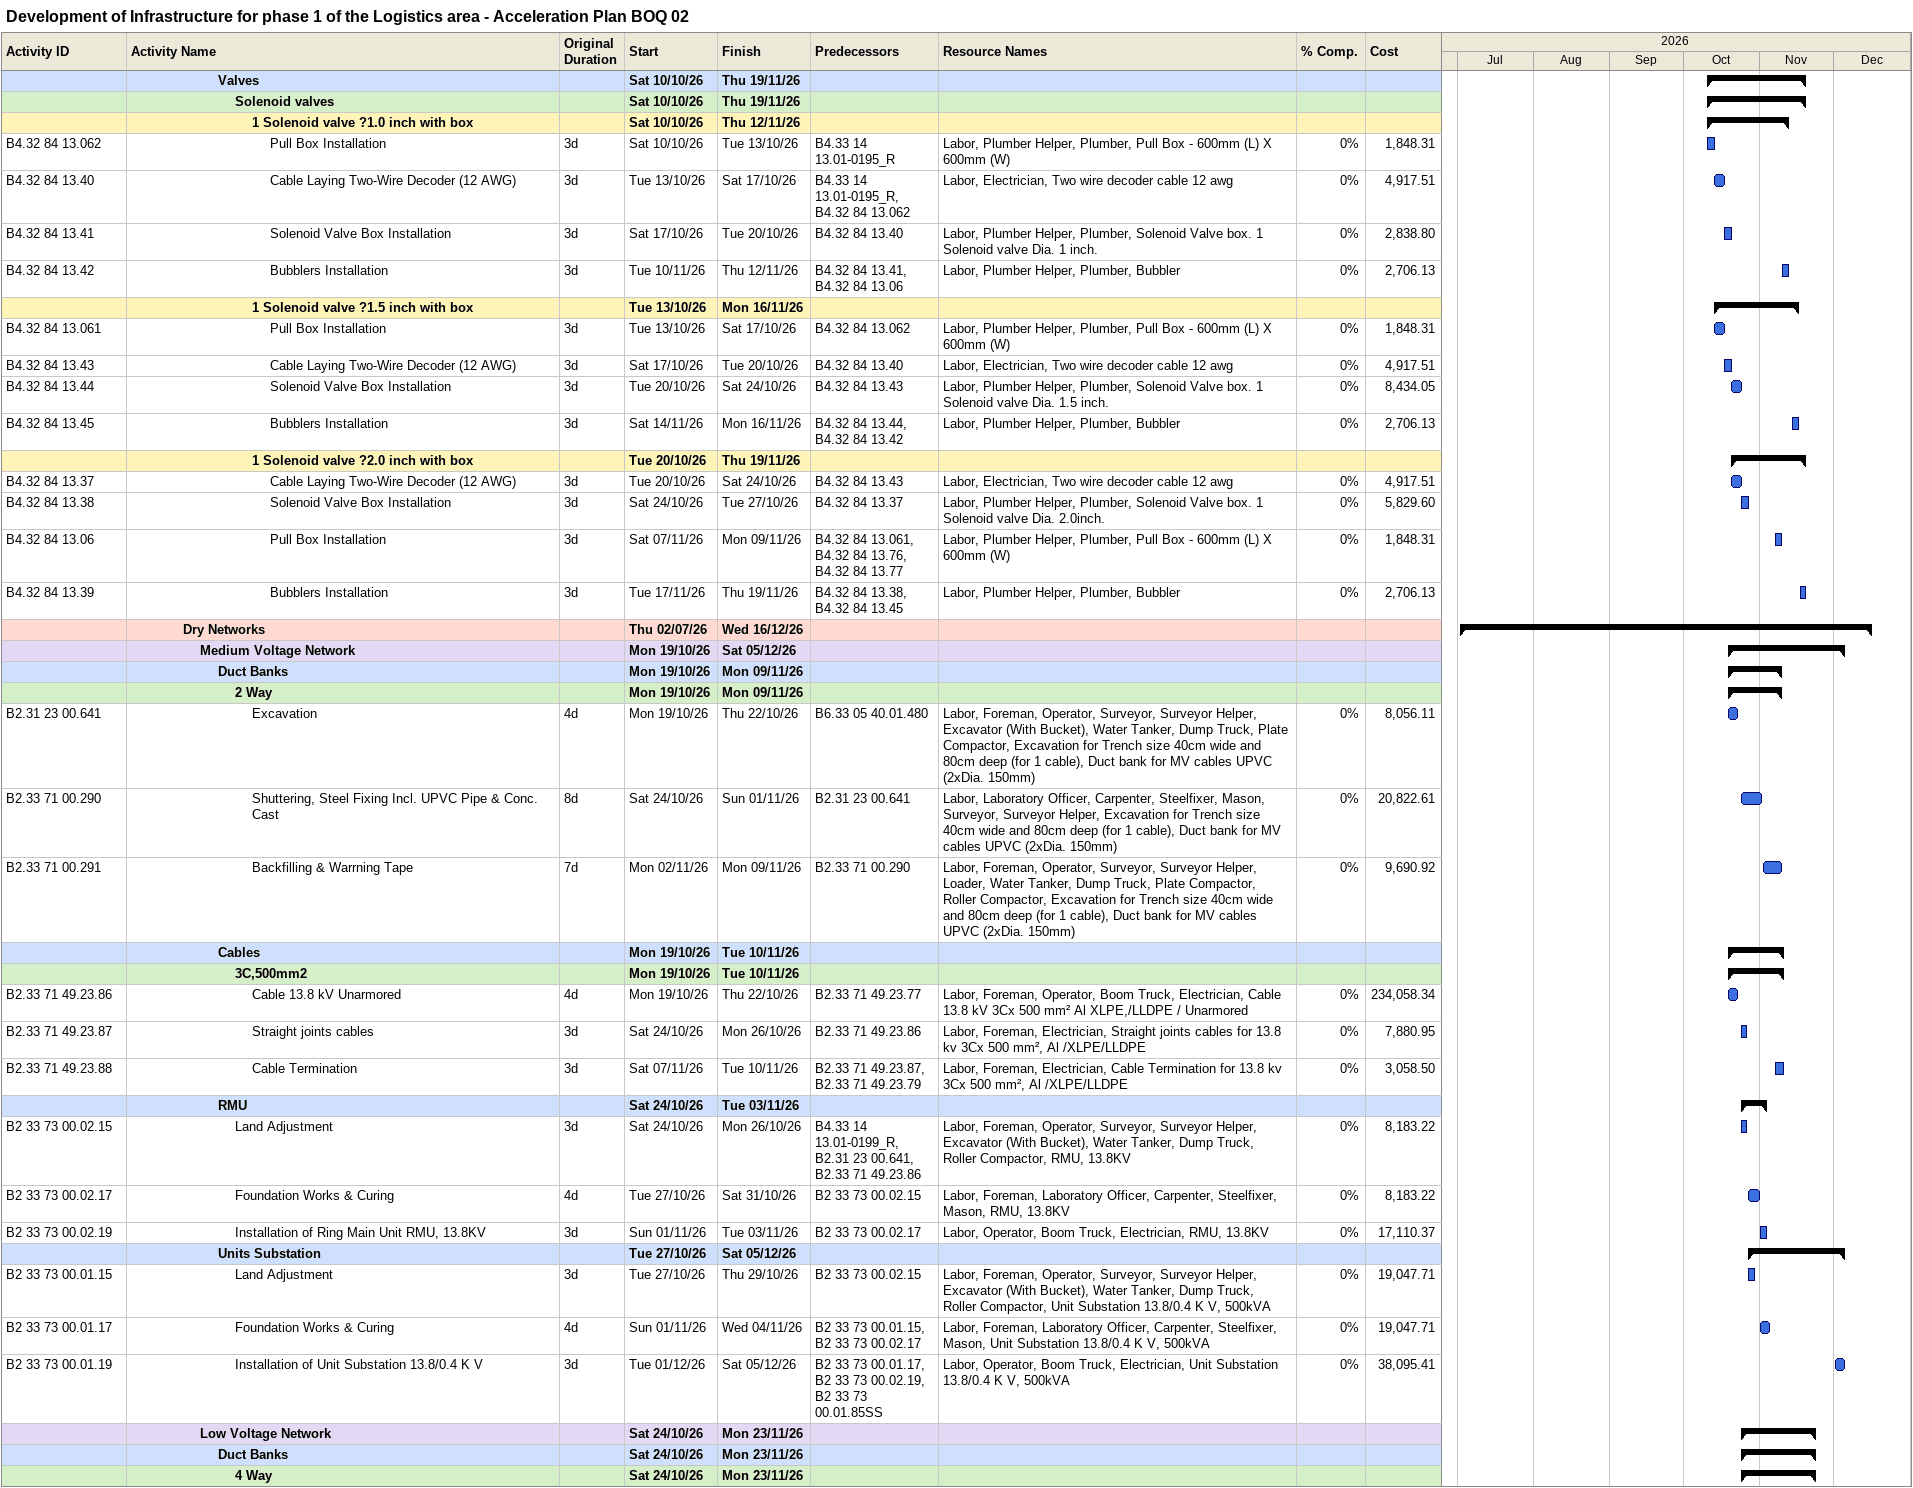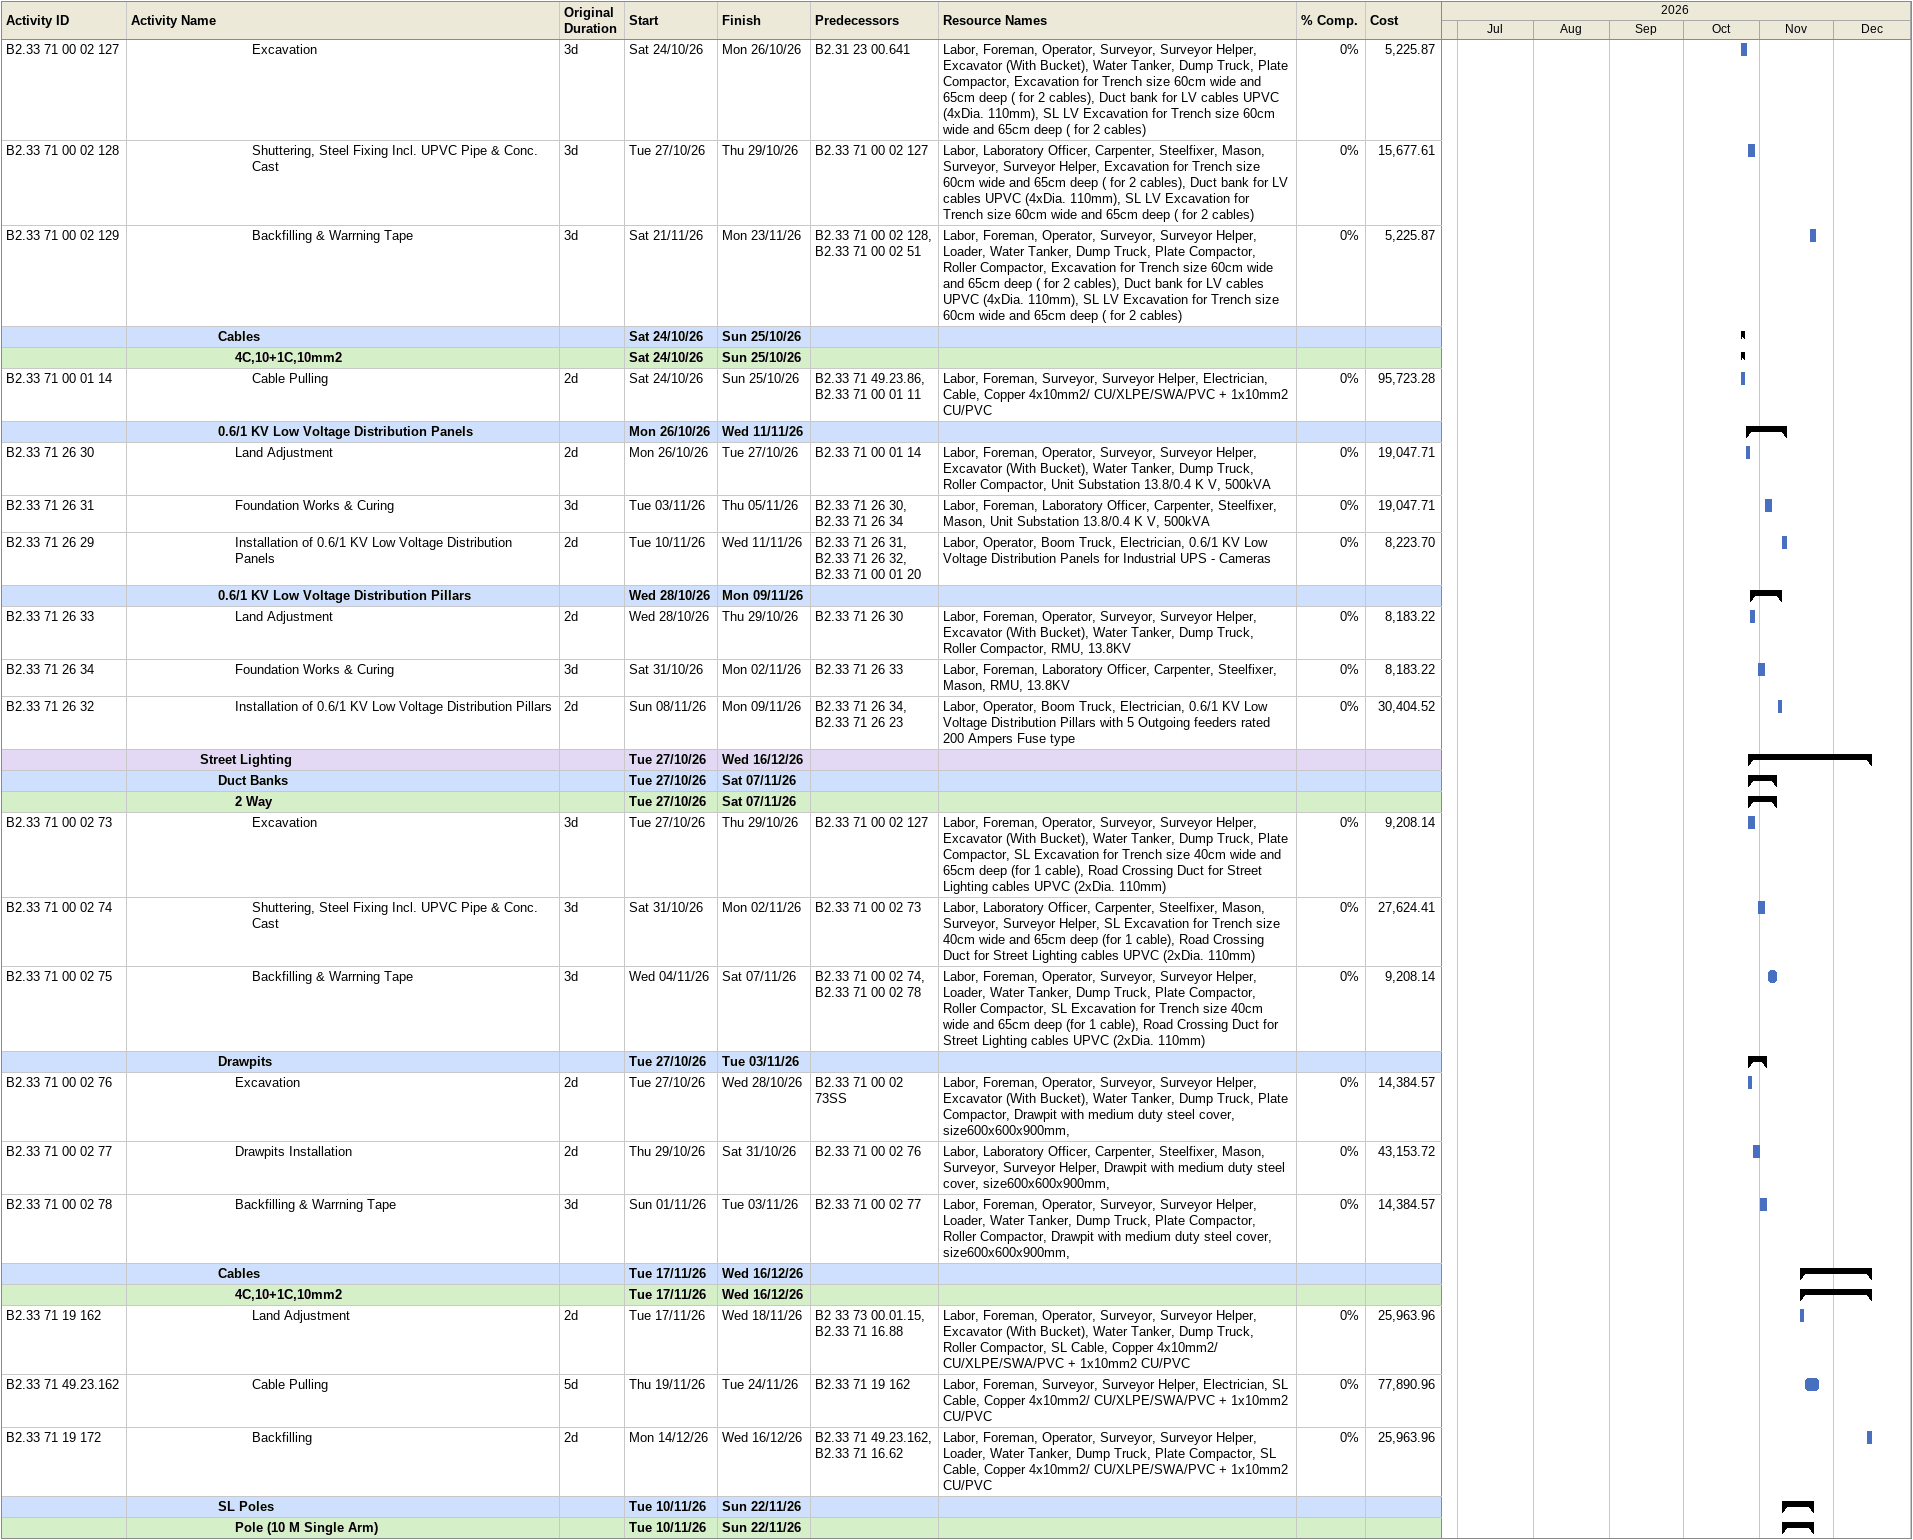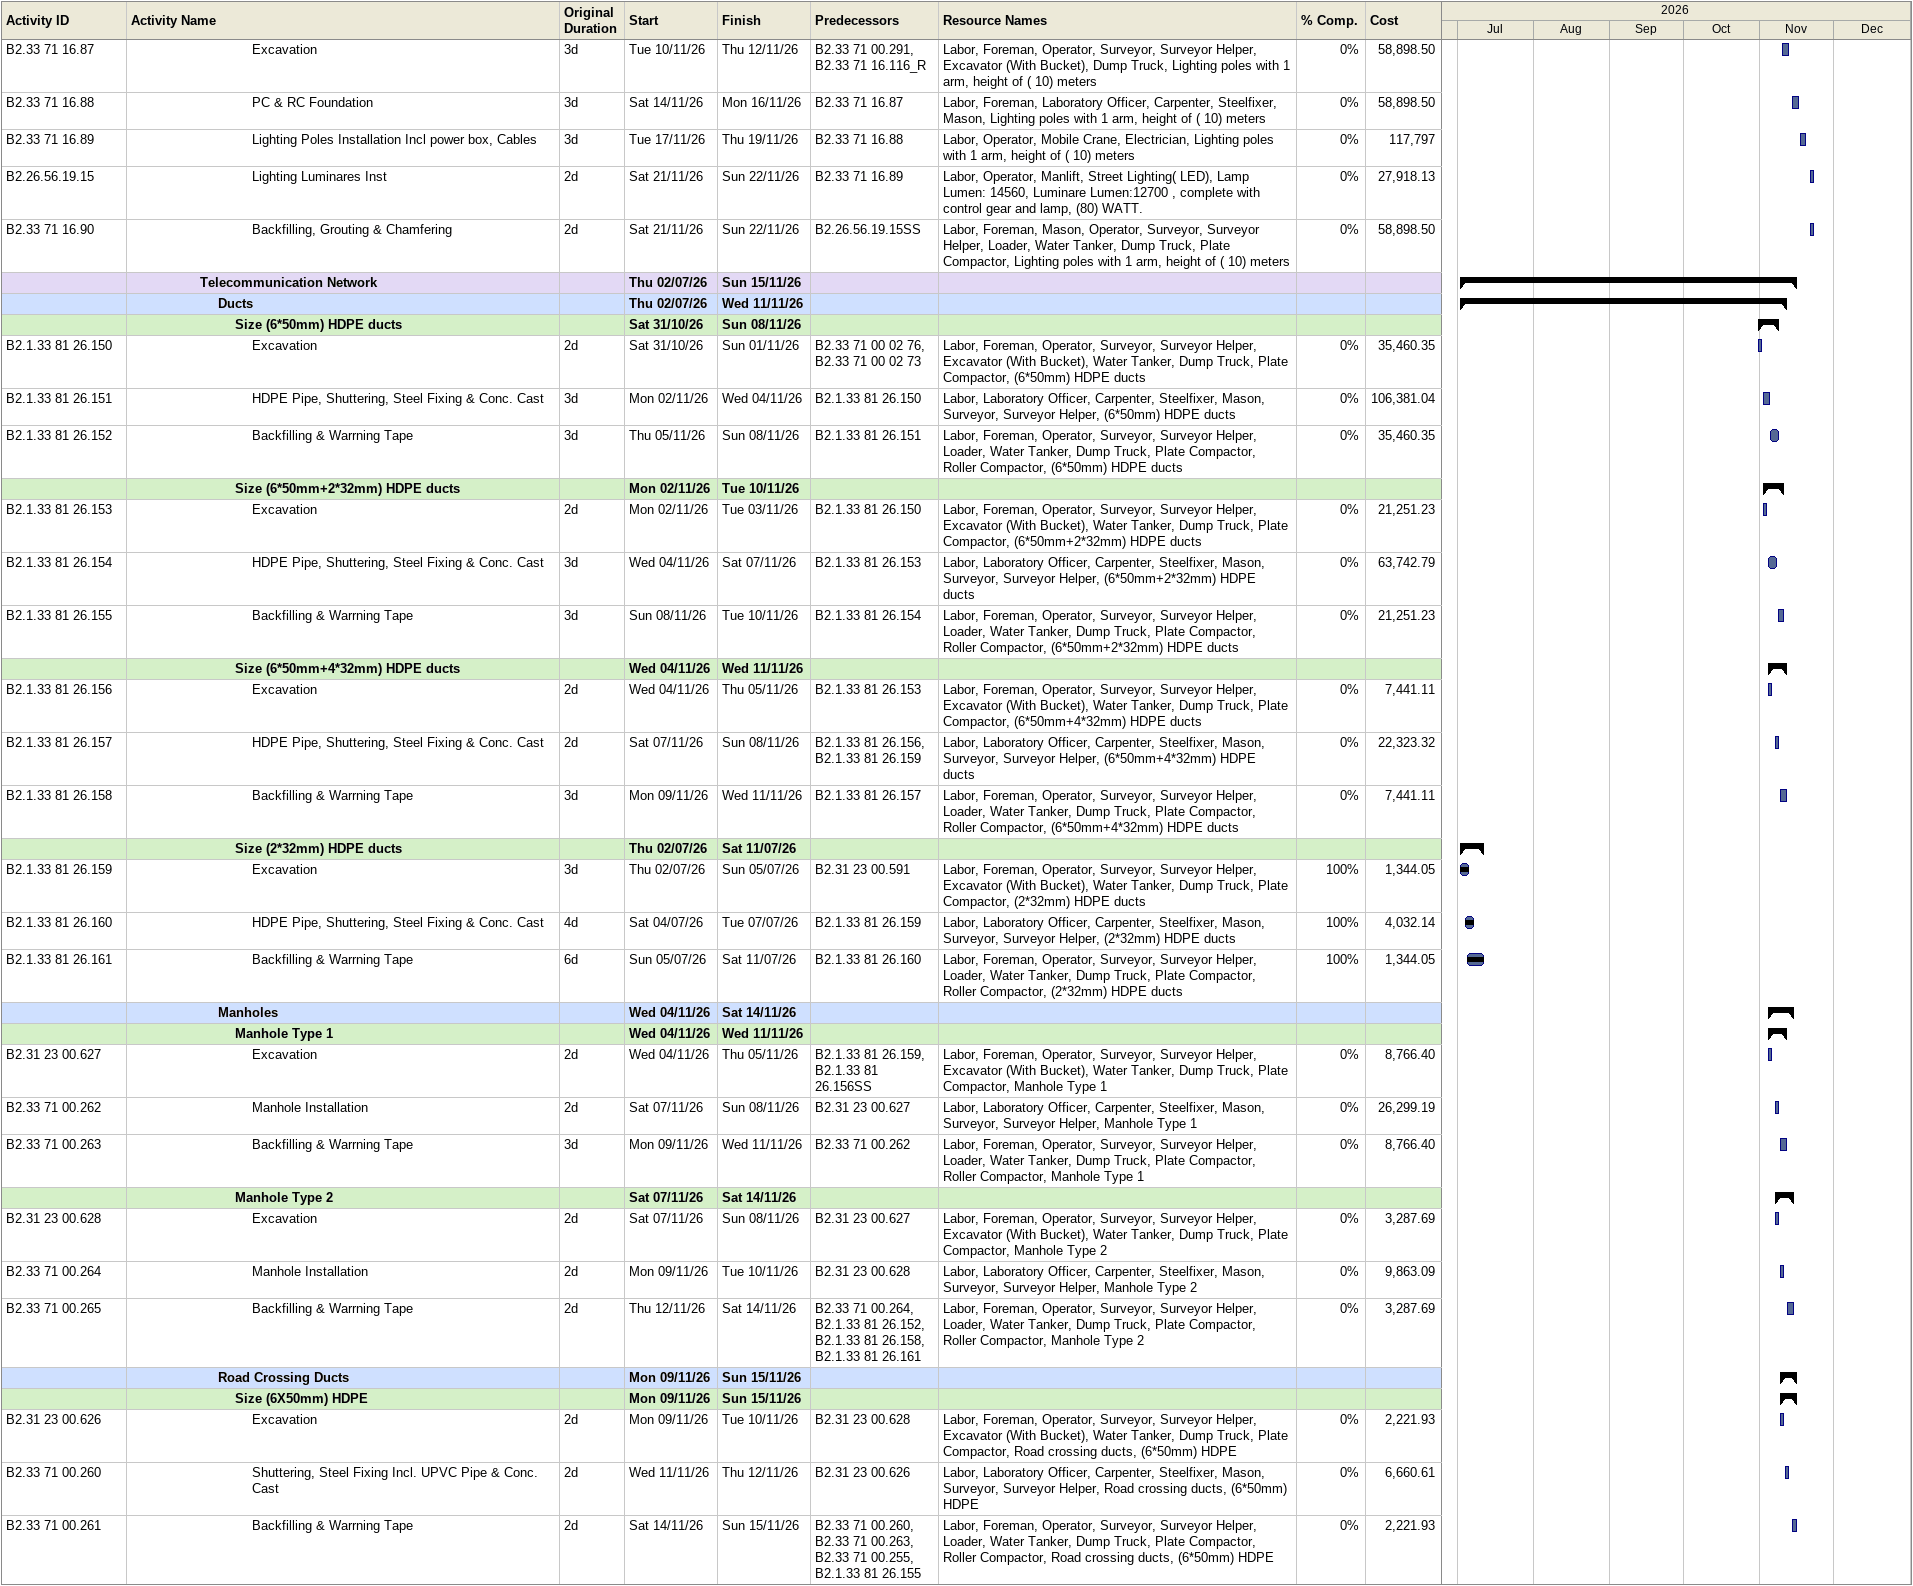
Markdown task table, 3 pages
Development of Infrastructure for phase 1 of the Logistics area - Acceleration Plan BOQ 02

| ID | Level | Task | Original duration | Start | Finish | Predecessors | Resources | % complete | Cost |
|---|---|---|---|---|---|---|---|---|---|
|  | 6 | **Valves** |  | 2026-10-10 | 2026-11-19 |  |  |  |  |
|  | 7 | **Solenoid valves** |  | 2026-10-10 | 2026-11-19 |  |  |  |  |
|  | 8 | **1 Solenoid valve ?1.0 inch with box** |  | 2026-10-10 | 2026-11-12 |  |  |  |  |
| B4.32 84 13.062 | 9 | Pull Box Installation | 3d | 2026-10-10 | 2026-10-13 | B4.33 14 13.01-0195_R | Labor, Plumber Helper, Plumber, Pull Box - 600mm (L) X 600mm (W) | 0 | 1848.31 |
| B4.32 84 13.40 | 9 | Cable Laying Two-Wire Decoder (12 AWG) | 3d | 2026-10-13 | 2026-10-17 | B4.33 14 13.01-0195_R, B4.32 84 13.062 | Labor, Electrician, Two wire decoder cable 12 awg | 0 | 4917.51 |
| B4.32 84 13.41 | 9 | Solenoid Valve Box Installation | 3d | 2026-10-17 | 2026-10-20 | B4.32 84 13.40 | Labor, Plumber Helper, Plumber, Solenoid Valve box. 1 Solenoid valve Dia. 1 inch. | 0 | 2838.80 |
| B4.32 84 13.42 | 9 | Bubblers Installation | 3d | 2026-11-10 | 2026-11-12 | B4.32 84 13.41, B4.32 84 13.06 | Labor, Plumber Helper, Plumber, Bubbler | 0 | 2706.13 |
|  | 8 | **1 Solenoid valve ?1.5 inch with box** |  | 2026-10-13 | 2026-11-16 |  |  |  |  |
| B4.32 84 13.061 | 9 | Pull Box Installation | 3d | 2026-10-13 | 2026-10-17 | B4.32 84 13.062 | Labor, Plumber Helper, Plumber, Pull Box - 600mm (L) X 600mm (W) | 0 | 1848.31 |
| B4.32 84 13.43 | 9 | Cable Laying Two-Wire Decoder (12 AWG) | 3d | 2026-10-17 | 2026-10-20 | B4.32 84 13.40 | Labor, Electrician, Two wire decoder cable 12 awg | 0 | 4917.51 |
| B4.32 84 13.44 | 9 | Solenoid Valve Box Installation | 3d | 2026-10-20 | 2026-10-24 | B4.32 84 13.43 | Labor, Plumber Helper, Plumber, Solenoid Valve box. 1 Solenoid valve Dia. 1.5 inch. | 0 | 8434.05 |
| B4.32 84 13.45 | 9 | Bubblers Installation | 3d | 2026-11-14 | 2026-11-16 | B4.32 84 13.44, B4.32 84 13.42 | Labor, Plumber Helper, Plumber, Bubbler | 0 | 2706.13 |
|  | 8 | **1 Solenoid valve ?2.0 inch with box** |  | 2026-10-20 | 2026-11-19 |  |  |  |  |
| B4.32 84 13.37 | 9 | Cable Laying Two-Wire Decoder (12 AWG) | 3d | 2026-10-20 | 2026-10-24 | B4.32 84 13.43 | Labor, Electrician, Two wire decoder cable 12 awg | 0 | 4917.51 |
| B4.32 84 13.38 | 9 | Solenoid Valve Box Installation | 3d | 2026-10-24 | 2026-10-27 | B4.32 84 13.37 | Labor, Plumber Helper, Plumber, Solenoid Valve box. 1 Solenoid valve Dia. 2.0inch. | 0 | 5829.60 |
| B4.32 84 13.06 | 9 | Pull Box Installation | 3d | 2026-11-07 | 2026-11-09 | B4.32 84 13.061, B4.32 84 13.76, B4.32 84 13.77 | Labor, Plumber Helper, Plumber, Pull Box - 600mm (L) X 600mm (W) | 0 | 1848.31 |
| B4.32 84 13.39 | 9 | Bubblers Installation | 3d | 2026-11-17 | 2026-11-19 | B4.32 84 13.38, B4.32 84 13.45 | Labor, Plumber Helper, Plumber, Bubbler | 0 | 2706.13 |
|  | 4 | **Dry Networks** |  | 2026-07-02 | 2026-12-16 |  |  |  |  |
|  | 5 | **Medium Voltage Network** |  | 2026-10-19 | 2026-12-05 |  |  |  |  |
|  | 6 | **Duct Banks** |  | 2026-10-19 | 2026-11-09 |  |  |  |  |
|  | 7 | **2 Way** |  | 2026-10-19 | 2026-11-09 |  |  |  |  |
| B2.31 23 00.641 | 8 | Excavation | 4d | 2026-10-19 | 2026-10-22 | B6.33 05 40.01.480 | Labor, Foreman, Operator, Surveyor, Surveyor Helper, Excavator (With Bucket), Water Tanker, Dump Truck, Plate Compactor, Excavation for Trench size 40cm wide and 80cm deep (for 1 cable), Duct bank for MV cables UPVC (2xDia. 150mm) | 0 | 8056.11 |
| B2.33 71 00.290 | 8 | Shuttering, Steel Fixing Incl. UPVC Pipe & Conc. Cast | 8d | 2026-10-24 | 2026-11-01 | B2.31 23 00.641 | Labor, Laboratory Officer, Carpenter, Steelfixer, Mason, Surveyor, Surveyor Helper, Excavation for Trench size 40cm wide and 80cm deep (for 1 cable), Duct bank for MV cables UPVC (2xDia. 150mm) | 0 | 20822.61 |
| B2.33 71 00.291 | 8 | Backfilling & Warrning Tape | 7d | 2026-11-02 | 2026-11-09 | B2.33 71 00.290 | Labor, Foreman, Operator, Surveyor, Surveyor Helper, Loader, Water Tanker, Dump Truck, Plate Compactor, Roller Compactor, Excavation for Trench size 40cm wide and 80cm deep (for 1 cable), Duct bank for MV cables UPVC (2xDia. 150mm) | 0 | 9690.92 |
|  | 6 | **Cables** |  | 2026-10-19 | 2026-11-10 |  |  |  |  |
|  | 7 | **3C,500mm2** |  | 2026-10-19 | 2026-11-10 |  |  |  |  |
| B2.33 71 49.23.86 | 8 | Cable 13.8 kV Unarmored | 4d | 2026-10-19 | 2026-10-22 | B2.33 71 49.23.77 | Labor, Foreman, Operator, Boom Truck, Electrician, Cable 13.8 kV 3Cx 500 mm² Al XLPE,/LLDPE / Unarmored | 0 | 234058.34 |
| B2.33 71 49.23.87 | 8 | Straight joints cables | 3d | 2026-10-24 | 2026-10-26 | B2.33 71 49.23.86 | Labor, Foreman, Electrician, Straight joints cables for 13.8 kv 3Cx 500 mm², Al /XLPE/LLDPE | 0 | 7880.95 |
| B2.33 71 49.23.88 | 8 | Cable Termination | 3d | 2026-11-07 | 2026-11-10 | B2.33 71 49.23.87, B2.33 71 49.23.79 | Labor, Foreman, Electrician, Cable Termination for 13.8 kv 3Cx 500 mm², Al /XLPE/LLDPE | 0 | 3058.50 |
|  | 6 | **RMU** |  | 2026-10-24 | 2026-11-03 |  |  |  |  |
| B2 33 73 00.02.15 | 7 | Land Adjustment | 3d | 2026-10-24 | 2026-10-26 | B4.33 14 13.01-0199_R, B2.31 23 00.641, B2.33 71 49.23.86 | Labor, Foreman, Operator, Surveyor, Surveyor Helper, Excavator (With Bucket), Water Tanker, Dump Truck, Roller Compactor, RMU, 13.8KV | 0 | 8183.22 |
| B2 33 73 00.02.17 | 7 | Foundation Works & Curing | 4d | 2026-10-27 | 2026-10-31 | B2 33 73 00.02.15 | Labor, Foreman, Laboratory Officer, Carpenter, Steelfixer, Mason, RMU, 13.8KV | 0 | 8183.22 |
| B2 33 73 00.02.19 | 7 | Installation of Ring Main Unit RMU, 13.8KV | 3d | 2026-11-01 | 2026-11-03 | B2 33 73 00.02.17 | Labor, Operator, Boom Truck, Electrician, RMU, 13.8KV | 0 | 17110.37 |
|  | 6 | **Units Substation** |  | 2026-10-27 | 2026-12-05 |  |  |  |  |
| B2 33 73 00.01.15 | 7 | Land Adjustment | 3d | 2026-10-27 | 2026-10-29 | B2 33 73 00.02.15 | Labor, Foreman, Operator, Surveyor, Surveyor Helper, Excavator (With Bucket), Water Tanker, Dump Truck, Roller Compactor, Unit Substation 13.8/0.4 K V, 500kVA | 0 | 19047.71 |
| B2 33 73 00.01.17 | 7 | Foundation Works & Curing | 4d | 2026-11-01 | 2026-11-04 | B2 33 73 00.01.15, B2 33 73 00.02.17 | Labor, Foreman, Laboratory Officer, Carpenter, Steelfixer, Mason, Unit Substation 13.8/0.4 K V, 500kVA | 0 | 19047.71 |
| B2 33 73 00.01.19 | 7 | Installation of Unit Substation 13.8/0.4 K V | 3d | 2026-12-01 | 2026-12-05 | B2 33 73 00.01.17, B2 33 73 00.02.19, B2 33 73 00.01.85SS | Labor, Operator, Boom Truck, Electrician, Unit Substation 13.8/0.4 K V, 500kVA | 0 | 38095.41 |
|  | 5 | **Low Voltage Network** |  | 2026-10-24 | 2026-11-23 |  |  |  |  |
|  | 6 | **Duct Banks** |  | 2026-10-24 | 2026-11-23 |  |  |  |  |
|  | 7 | **4 Way** |  | 2026-10-24 | 2026-11-23 |  |  |  |  |
| B2.33 71 00 02 127 | 8 | Excavation | 3d | 2026-10-24 | 2026-10-26 | B2.31 23 00.641 | Labor, Foreman, Operator, Surveyor, Surveyor Helper, Excavator (With Bucket), Water Tanker, Dump Truck, Plate Compactor, Excavation for Trench size 60cm wide and 65cm deep ( for 2 cables), Duct bank for LV cables UPVC (4xDia. 110mm), SL LV Excavation for Trench size 60cm wide and 65cm deep ( for 2 cables) | 0 | 5225.87 |
| B2.33 71 00 02 128 | 8 | Shuttering, Steel Fixing Incl. UPVC Pipe & Conc. Cast | 3d | 2026-10-27 | 2026-10-29 | B2.33 71 00 02 127 | Labor, Laboratory Officer, Carpenter, Steelfixer, Mason, Surveyor, Surveyor Helper, Excavation for Trench size 60cm wide and 65cm deep ( for 2 cables), Duct bank for LV cables UPVC (4xDia. 110mm), SL LV Excavation for Trench size 60cm wide and 65cm deep ( for 2 cables) | 0 | 15677.61 |
| B2.33 71 00 02 129 | 8 | Backfilling & Warrning Tape | 3d | 2026-11-21 | 2026-11-23 | B2.33 71 00 02 128, B2.33 71 00 02 51 | Labor, Foreman, Operator, Surveyor, Surveyor Helper, Loader, Water Tanker, Dump Truck, Plate Compactor, Roller Compactor, Excavation for Trench size 60cm wide and 65cm deep ( for 2 cables), Duct bank for LV cables UPVC (4xDia. 110mm), SL LV Excavation for Trench size 60cm wide and 65cm deep ( for 2 cables) | 0 | 5225.87 |
|  | 6 | **Cables** |  | 2026-10-24 | 2026-10-25 |  |  |  |  |
|  | 7 | **4C,10+1C,10mm2** |  | 2026-10-24 | 2026-10-25 |  |  |  |  |
| B2.33 71 00 01 14 | 8 | Cable Pulling | 2d | 2026-10-24 | 2026-10-25 | B2.33 71 49.23.86, B2.33 71 00 01 11 | Labor, Foreman, Surveyor, Surveyor Helper, Electrician, Cable, Copper 4x10mm2/ CU/XLPE/SWA/PVC + 1x10mm2 CU/PVC | 0 | 95723.28 |
|  | 6 | **0.6/1 KV Low Voltage Distribution Panels** |  | 2026-10-26 | 2026-11-11 |  |  |  |  |
| B2.33 71 26 30 | 7 | Land Adjustment | 2d | 2026-10-26 | 2026-10-27 | B2.33 71 00 01 14 | Labor, Foreman, Operator, Surveyor, Surveyor Helper, Excavator (With Bucket), Water Tanker, Dump Truck, Roller Compactor, Unit Substation 13.8/0.4 K V, 500kVA | 0 | 19047.71 |
| B2.33 71 26 31 | 7 | Foundation Works & Curing | 3d | 2026-11-03 | 2026-11-05 | B2.33 71 26 30, B2.33 71 26 34 | Labor, Foreman, Laboratory Officer, Carpenter, Steelfixer, Mason, Unit Substation 13.8/0.4 K V, 500kVA | 0 | 19047.71 |
| B2.33 71 26 29 | 7 | Installation of 0.6/1 KV Low Voltage Distribution Panels | 2d | 2026-11-10 | 2026-11-11 | B2.33 71 26 31, B2.33 71 26 32, B2.33 71 00 01 20 | Labor, Operator, Boom Truck, Electrician, 0.6/1 KV Low Voltage Distribution Panels for Industrial UPS - Cameras | 0 | 8223.70 |
|  | 6 | **0.6/1 KV Low Voltage Distribution Pillars** |  | 2026-10-28 | 2026-11-09 |  |  |  |  |
| B2.33 71 26 33 | 7 | Land Adjustment | 2d | 2026-10-28 | 2026-10-29 | B2.33 71 26 30 | Labor, Foreman, Operator, Surveyor, Surveyor Helper, Excavator (With Bucket), Water Tanker, Dump Truck, Roller Compactor, RMU, 13.8KV | 0 | 8183.22 |
| B2.33 71 26 34 | 7 | Foundation Works & Curing | 3d | 2026-10-31 | 2026-11-02 | B2.33 71 26 33 | Labor, Foreman, Laboratory Officer, Carpenter, Steelfixer, Mason, RMU, 13.8KV | 0 | 8183.22 |
| B2.33 71 26 32 | 7 | Installation of 0.6/1 KV Low Voltage Distribution Pillars | 2d | 2026-11-08 | 2026-11-09 | B2.33 71 26 34, B2.33 71 26 23 | Labor, Operator, Boom Truck, Electrician, 0.6/1 KV Low Voltage Distribution Pillars with 5 Outgoing feeders rated 200 Ampers Fuse type | 0 | 30404.52 |
|  | 5 | **Street Lighting** |  | 2026-10-27 | 2026-12-16 |  |  |  |  |
|  | 6 | **Duct Banks** |  | 2026-10-27 | 2026-11-07 |  |  |  |  |
|  | 7 | **2 Way** |  | 2026-10-27 | 2026-11-07 |  |  |  |  |
| B2.33 71 00 02 73 | 8 | Excavation | 3d | 2026-10-27 | 2026-10-29 | B2.33 71 00 02 127 | Labor, Foreman, Operator, Surveyor, Surveyor Helper, Excavator (With Bucket), Water Tanker, Dump Truck, Plate Compactor, SL Excavation for Trench size 40cm wide and 65cm deep (for 1 cable), Road Crossing Duct for Street Lighting cables UPVC (2xDia. 110mm) | 0 | 9208.14 |
| B2.33 71 00 02 74 | 8 | Shuttering, Steel Fixing Incl. UPVC Pipe & Conc. Cast | 3d | 2026-10-31 | 2026-11-02 | B2.33 71 00 02 73 | Labor, Laboratory Officer, Carpenter, Steelfixer, Mason, Surveyor, Surveyor Helper, SL Excavation for Trench size 40cm wide and 65cm deep (for 1 cable), Road Crossing Duct for Street Lighting cables UPVC (2xDia. 110mm) | 0 | 27624.41 |
| B2.33 71 00 02 75 | 8 | Backfilling & Warrning Tape | 3d | 2026-11-04 | 2026-11-07 | B2.33 71 00 02 74, B2.33 71 00 02 78 | Labor, Foreman, Operator, Surveyor, Surveyor Helper, Loader, Water Tanker, Dump Truck, Plate Compactor, Roller Compactor, SL Excavation for Trench size 40cm wide and 65cm deep (for 1 cable), Road Crossing Duct for Street Lighting cables UPVC (2xDia. 110mm) | 0 | 9208.14 |
|  | 6 | **Drawpits** |  | 2026-10-27 | 2026-11-03 |  |  |  |  |
| B2.33 71 00 02 76 | 7 | Excavation | 2d | 2026-10-27 | 2026-10-28 | B2.33 71 00 02 73SS | Labor, Foreman, Operator, Surveyor, Surveyor Helper, Excavator (With Bucket), Water Tanker, Dump Truck, Plate Compactor, Drawpit with medium duty steel cover, size600x600x900mm, | 0 | 14384.57 |
| B2.33 71 00 02 77 | 7 | Drawpits Installation | 2d | 2026-10-29 | 2026-10-31 | B2.33 71 00 02 76 | Labor, Laboratory Officer, Carpenter, Steelfixer, Mason, Surveyor, Surveyor Helper, Drawpit with medium duty steel cover, size600x600x900mm, | 0 | 43153.72 |
| B2.33 71 00 02 78 | 7 | Backfilling & Warrning Tape | 3d | 2026-11-01 | 2026-11-03 | B2.33 71 00 02 77 | Labor, Foreman, Operator, Surveyor, Surveyor Helper, Loader, Water Tanker, Dump Truck, Plate Compactor, Roller Compactor, Drawpit with medium duty steel cover, size600x600x900mm, | 0 | 14384.57 |
|  | 6 | **Cables** |  | 2026-11-17 | 2026-12-16 |  |  |  |  |
|  | 7 | **4C,10+1C,10mm2** |  | 2026-11-17 | 2026-12-16 |  |  |  |  |
| B2.33 71 19 162 | 8 | Land Adjustment | 2d | 2026-11-17 | 2026-11-18 | B2 33 73 00.01.15, B2.33 71 16.88 | Labor, Foreman, Operator, Surveyor, Surveyor Helper, Excavator (With Bucket), Water Tanker, Dump Truck, Roller Compactor, SL Cable, Copper 4x10mm2/ CU/XLPE/SWA/PVC + 1x10mm2 CU/PVC | 0 | 25963.96 |
| B2.33 71 49.23.162 | 8 | Cable Pulling | 5d | 2026-11-19 | 2026-11-24 | B2.33 71 19 162 | Labor, Foreman, Surveyor, Surveyor Helper, Electrician, SL Cable, Copper 4x10mm2/ CU/XLPE/SWA/PVC + 1x10mm2 CU/PVC | 0 | 77890.96 |
| B2.33 71 19 172 | 8 | Backfilling | 2d | 2026-12-14 | 2026-12-16 | B2.33 71 49.23.162, B2.33 71 16.62 | Labor, Foreman, Operator, Surveyor, Surveyor Helper, Loader, Water Tanker, Dump Truck, Plate Compactor, SL Cable, Copper 4x10mm2/ CU/XLPE/SWA/PVC + 1x10mm2 CU/PVC | 0 | 25963.96 |
|  | 6 | **SL Poles** |  | 2026-11-10 | 2026-11-22 |  |  |  |  |
|  | 7 | **Pole (10 M Single Arm)** |  | 2026-11-10 | 2026-11-22 |  |  |  |  |
| B2.33 71 16.87 | 8 | Excavation | 3d | 2026-11-10 | 2026-11-12 | B2.33 71 00.291, B2.33 71 16.116_R | Labor, Foreman, Operator, Surveyor, Surveyor Helper, Excavator (With Bucket), Dump Truck, Lighting poles with 1 arm, height of ( 10) meters | 0 | 58898.50 |
| B2.33 71 16.88 | 8 | PC & RC Foundation | 3d | 2026-11-14 | 2026-11-16 | B2.33 71 16.87 | Labor, Foreman, Laboratory Officer, Carpenter, Steelfixer, Mason, Lighting poles with 1 arm, height of ( 10) meters | 0 | 58898.50 |
| B2.33 71 16.89 | 8 | Lighting Poles Installation Incl power box, Cables | 3d | 2026-11-17 | 2026-11-19 | B2.33 71 16.88 | Labor, Operator, Mobile Crane, Electrician, Lighting poles with 1 arm, height of ( 10) meters | 0 | 117797 |
| B2.26.56.19.15 | 8 | Lighting Luminares Inst | 2d | 2026-11-21 | 2026-11-22 | B2.33 71 16.89 | Labor, Operator, Manlift, Street Lighting( LED), Lamp Lumen: 14560, Luminare Lumen:12700 , complete with control gear and lamp, (80) WATT. | 0 | 27918.13 |
| B2.33 71 16.90 | 8 | Backfilling, Grouting & Chamfering | 2d | 2026-11-21 | 2026-11-22 | B2.26.56.19.15SS | Labor, Foreman, Mason, Operator, Surveyor, Surveyor Helper, Loader, Water Tanker, Dump Truck, Plate Compactor, Lighting poles with 1 arm, height of ( 10) meters | 0 | 58898.50 |
|  | 5 | **Telecommunication Network** |  | 2026-07-02 | 2026-11-15 |  |  |  |  |
|  | 6 | **Ducts** |  | 2026-07-02 | 2026-11-11 |  |  |  |  |
|  | 7 | **Size (6*50mm) HDPE ducts** |  | 2026-10-31 | 2026-11-08 |  |  |  |  |
| B2.1.33 81 26.150 | 8 | Excavation | 2d | 2026-10-31 | 2026-11-01 | B2.33 71 00 02 76, B2.33 71 00 02 73 | Labor, Foreman, Operator, Surveyor, Surveyor Helper, Excavator (With Bucket), Water Tanker, Dump Truck, Plate Compactor, (6*50mm) HDPE ducts | 0 | 35460.35 |
| B2.1.33 81 26.151 | 8 | HDPE Pipe, Shuttering, Steel Fixing & Conc. Cast | 3d | 2026-11-02 | 2026-11-04 | B2.1.33 81 26.150 | Labor, Laboratory Officer, Carpenter, Steelfixer, Mason, Surveyor, Surveyor Helper, (6*50mm) HDPE ducts | 0 | 106381.04 |
| B2.1.33 81 26.152 | 8 | Backfilling & Warrning Tape | 3d | 2026-11-05 | 2026-11-08 | B2.1.33 81 26.151 | Labor, Foreman, Operator, Surveyor, Surveyor Helper, Loader, Water Tanker, Dump Truck, Plate Compactor, Roller Compactor, (6*50mm) HDPE ducts | 0 | 35460.35 |
|  | 7 | **Size (6*50mm+2*32mm) HDPE ducts** |  | 2026-11-02 | 2026-11-10 |  |  |  |  |
| B2.1.33 81 26.153 | 8 | Excavation | 2d | 2026-11-02 | 2026-11-03 | B2.1.33 81 26.150 | Labor, Foreman, Operator, Surveyor, Surveyor Helper, Excavator (With Bucket), Water Tanker, Dump Truck, Plate Compactor, (6*50mm+2*32mm) HDPE ducts | 0 | 21251.23 |
| B2.1.33 81 26.154 | 8 | HDPE Pipe, Shuttering, Steel Fixing & Conc. Cast | 3d | 2026-11-04 | 2026-11-07 | B2.1.33 81 26.153 | Labor, Laboratory Officer, Carpenter, Steelfixer, Mason, Surveyor, Surveyor Helper, (6*50mm+2*32mm) HDPE ducts | 0 | 63742.79 |
| B2.1.33 81 26.155 | 8 | Backfilling & Warrning Tape | 3d | 2026-11-08 | 2026-11-10 | B2.1.33 81 26.154 | Labor, Foreman, Operator, Surveyor, Surveyor Helper, Loader, Water Tanker, Dump Truck, Plate Compactor, Roller Compactor, (6*50mm+2*32mm) HDPE ducts | 0 | 21251.23 |
|  | 7 | **Size (6*50mm+4*32mm) HDPE ducts** |  | 2026-11-04 | 2026-11-11 |  |  |  |  |
| B2.1.33 81 26.156 | 8 | Excavation | 2d | 2026-11-04 | 2026-11-05 | B2.1.33 81 26.153 | Labor, Foreman, Operator, Surveyor, Surveyor Helper, Excavator (With Bucket), Water Tanker, Dump Truck, Plate Compactor, (6*50mm+4*32mm) HDPE ducts | 0 | 7441.11 |
| B2.1.33 81 26.157 | 8 | HDPE Pipe, Shuttering, Steel Fixing & Conc. Cast | 2d | 2026-11-07 | 2026-11-08 | B2.1.33 81 26.156, B2.1.33 81 26.159 | Labor, Laboratory Officer, Carpenter, Steelfixer, Mason, Surveyor, Surveyor Helper, (6*50mm+4*32mm) HDPE ducts | 0 | 22323.32 |
| B2.1.33 81 26.158 | 8 | Backfilling & Warrning Tape | 3d | 2026-11-09 | 2026-11-11 | B2.1.33 81 26.157 | Labor, Foreman, Operator, Surveyor, Surveyor Helper, Loader, Water Tanker, Dump Truck, Plate Compactor, Roller Compactor, (6*50mm+4*32mm) HDPE ducts | 0 | 7441.11 |
|  | 7 | **Size (2*32mm) HDPE ducts** |  | 2026-07-02 | 2026-07-11 |  |  |  |  |
| B2.1.33 81 26.159 | 8 | Excavation | 3d | 2026-07-02 | 2026-07-05 | B2.31 23 00.591 | Labor, Foreman, Operator, Surveyor, Surveyor Helper, Excavator (With Bucket), Water Tanker, Dump Truck, Plate Compactor, (2*32mm) HDPE ducts | 100 | 1344.05 |
| B2.1.33 81 26.160 | 8 | HDPE Pipe, Shuttering, Steel Fixing & Conc. Cast | 4d | 2026-07-04 | 2026-07-07 | B2.1.33 81 26.159 | Labor, Laboratory Officer, Carpenter, Steelfixer, Mason, Surveyor, Surveyor Helper, (2*32mm) HDPE ducts | 100 | 4032.14 |
| B2.1.33 81 26.161 | 8 | Backfilling & Warrning Tape | 6d | 2026-07-05 | 2026-07-11 | B2.1.33 81 26.160 | Labor, Foreman, Operator, Surveyor, Surveyor Helper, Loader, Water Tanker, Dump Truck, Plate Compactor, Roller Compactor, (2*32mm) HDPE ducts | 100 | 1344.05 |
|  | 6 | **Manholes** |  | 2026-11-04 | 2026-11-14 |  |  |  |  |
|  | 7 | **Manhole Type 1** |  | 2026-11-04 | 2026-11-11 |  |  |  |  |
| B2.31 23 00.627 | 8 | Excavation | 2d | 2026-11-04 | 2026-11-05 | B2.1.33 81 26.159, B2.1.33 81 26.156SS | Labor, Foreman, Operator, Surveyor, Surveyor Helper, Excavator (With Bucket), Water Tanker, Dump Truck, Plate Compactor, Manhole Type 1 | 0 | 8766.40 |
| B2.33 71 00.262 | 8 | Manhole Installation | 2d | 2026-11-07 | 2026-11-08 | B2.31 23 00.627 | Labor, Laboratory Officer, Carpenter, Steelfixer, Mason, Surveyor, Surveyor Helper, Manhole Type 1 | 0 | 26299.19 |
| B2.33 71 00.263 | 8 | Backfilling & Warrning Tape | 3d | 2026-11-09 | 2026-11-11 | B2.33 71 00.262 | Labor, Foreman, Operator, Surveyor, Surveyor Helper, Loader, Water Tanker, Dump Truck, Plate Compactor, Roller Compactor, Manhole Type 1 | 0 | 8766.40 |
|  | 7 | **Manhole Type 2** |  | 2026-11-07 | 2026-11-14 |  |  |  |  |
| B2.31 23 00.628 | 8 | Excavation | 2d | 2026-11-07 | 2026-11-08 | B2.31 23 00.627 | Labor, Foreman, Operator, Surveyor, Surveyor Helper, Excavator (With Bucket), Water Tanker, Dump Truck, Plate Compactor, Manhole Type 2 | 0 | 3287.69 |
| B2.33 71 00.264 | 8 | Manhole Installation | 2d | 2026-11-09 | 2026-11-10 | B2.31 23 00.628 | Labor, Laboratory Officer, Carpenter, Steelfixer, Mason, Surveyor, Surveyor Helper, Manhole Type 2 | 0 | 9863.09 |
| B2.33 71 00.265 | 8 | Backfilling & Warrning Tape | 2d | 2026-11-12 | 2026-11-14 | B2.33 71 00.264, B2.1.33 81 26.152, B2.1.33 81 26.158, B2.1.33 81 26.161 | Labor, Foreman, Operator, Surveyor, Surveyor Helper, Loader, Water Tanker, Dump Truck, Plate Compactor, Roller Compactor, Manhole Type 2 | 0 | 3287.69 |
|  | 6 | **Road Crossing Ducts** |  | 2026-11-09 | 2026-11-15 |  |  |  |  |
|  | 7 | **Size (6X50mm) HDPE** |  | 2026-11-09 | 2026-11-15 |  |  |  |  |
| B2.31 23 00.626 | 8 | Excavation | 2d | 2026-11-09 | 2026-11-10 | B2.31 23 00.628 | Labor, Foreman, Operator, Surveyor, Surveyor Helper, Excavator (With Bucket), Water Tanker, Dump Truck, Plate Compactor, Road crossing ducts, (6*50mm) HDPE | 0 | 2221.93 |
| B2.33 71 00.260 | 8 | Shuttering, Steel Fixing Incl. UPVC Pipe & Conc. Cast | 2d | 2026-11-11 | 2026-11-12 | B2.31 23 00.626 | Labor, Laboratory Officer, Carpenter, Steelfixer, Mason, Surveyor, Surveyor Helper, Road crossing ducts, (6*50mm) HDPE | 0 | 6660.61 |
| B2.33 71 00.261 | 8 | Backfilling & Warrning Tape | 2d | 2026-11-14 | 2026-11-15 | B2.33 71 00.260, B2.33 71 00.263, B2.33 71 00.255, B2.1.33 81 26.155 | Labor, Foreman, Operator, Surveyor, Surveyor Helper, Loader, Water Tanker, Dump Truck, Plate Compactor, Roller Compactor, Road crossing ducts, (6*50mm) HDPE | 0 | 2221.93 |
